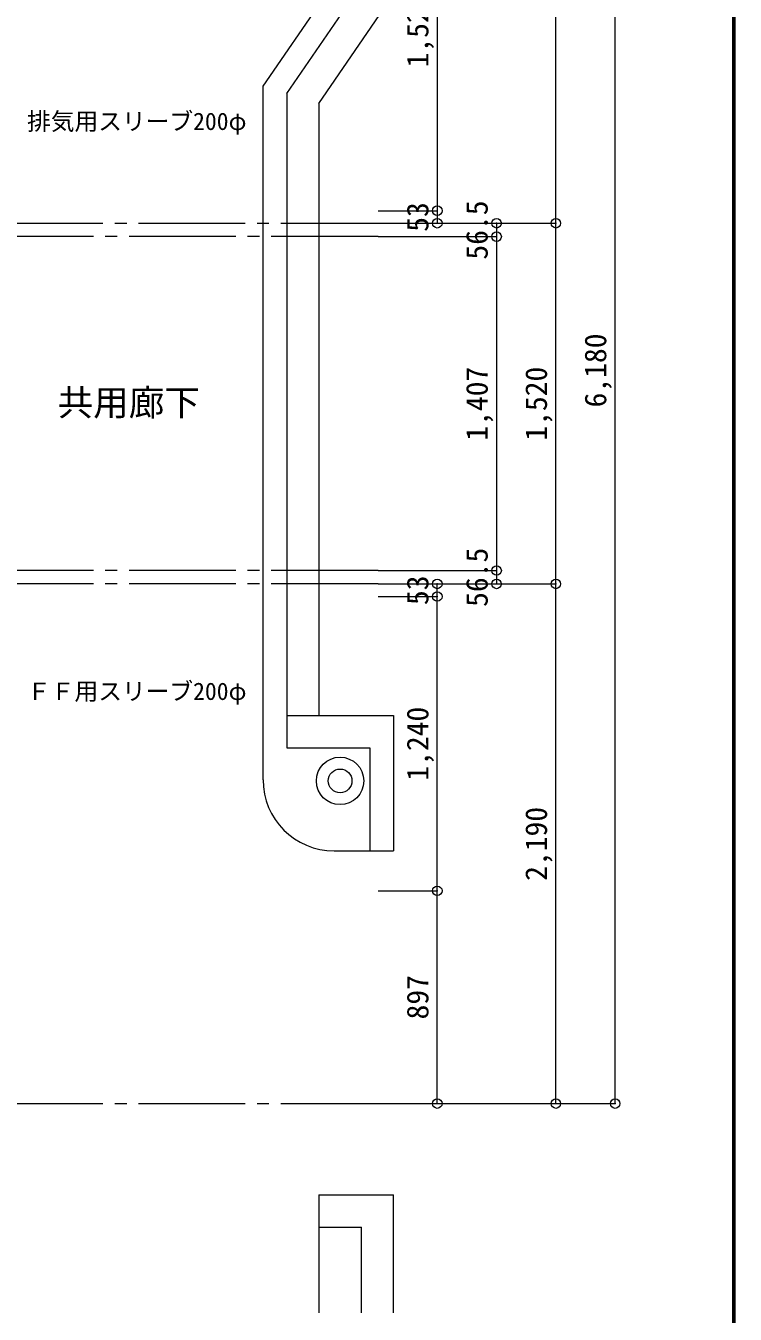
# Model space of a CAD drawing. Units: millimetres at full size, sheet at 1:50. Extents: x -9674 to 9699, y -6794 to 6791.
# Drawn here: x 6707 to 9699, y -3480 to 1950 of the extents above; entities that cross this region are included whole.
import ezdxf
from ezdxf.enums import TextEntityAlignment as Align

# ---------------------------------------------------------------- set-up
doc = ezdxf.new("R2010")
doc.units = ezdxf.units.MM
doc.header["$LTSCALE"] = 50
doc.header["$PDMODE"] = 32
doc.header["$PDSIZE"] = 40
doc.linetypes.add('CHAIN2', pattern=[12, 9, -1, 1, -1])
for name, color, linetype, lineweight in [('0-0_図面枠', 7, 'Continuous', 9), ('1-0_芯', 7, 'CHAIN2', 9), ('1-6_ﾊﾞﾙｺﾆｰ・階段', 4, 'Continuous', 9), ('1-A_文字', 7, 'Continuous', 9), ('1-B_寸法', 7, 'Continuous', 9)]:
    doc.layers.add(name, color=color, linetype=linetype, lineweight=lineweight)
doc.styles.add('ＭＳ ゴシック', font='')
doc.styles.get('ＭＳ ゴシック').set_extended_font_data('MS Gothic')

msp = doc.modelspace()

# ---------------------------------------------------------------- linework, layer by layer
at = {"layer": '0-0_図面枠'}
for p, q in [((9695.4, -6790.4), (9695.4, 6787.9)), ((9697.16, -6792.16), (9697.16, 6789.66)), ((9688.35, -6783.35), (9688.35, 6780.85)), ((9690.11, -6785.11), (9690.11, 6782.61)), ((9691.87, -6786.88), (9691.87, 6784.38)), ((9693.64, 6786.14), (9693.64, -6788.64))]:
    msp.add_line(p, q, dxfattribs=at)
msp.add_lwpolyline([(9698.92, -6793.93), (9698.92, 6791.43), (-9673.92, 6791.43)], dxfattribs=at)
at = {"layer": '1-0_芯'}
for p, q in [((-8417.5, 1117.68), (8192.5, 1117.68)), ((8192.5, 1061.18), (5322.5, 1061.18)), ((8192.5, -345.82), (5322.5, -345.82)), ((8192.5, -402.32), (2022.5, -402.32)), ((-8417.5, -2592.32), (8192.5, -2592.32))]:
    msp.add_line(p, q, dxfattribs=at)
at = {"layer": '1-6_ﾊﾞﾙｺﾆｰ・階段'}
for p, q in [((7707.5, 1695.67), (8257.5, 2495.67)), ((7707.5, -1227.32), (7707.5, 1695.67)), ((8007.5, -1527.32), (8157.5, -1527.32))]:
    msp.add_line(p, q, dxfattribs=at)
at = {"layer": '1-6_ﾊﾞﾙｺﾆｰ・階段', "color": 7}
for p, q in [((7807.5, 1664.61), (8357.5, 2464.61)), ((7942.5, 1622.68), (8492.5, 2422.68)), ((7807.5, 1664.61), (7807.5, -1092.32)), ((7942.5, 1622.68), (7942.5, -957.32))]:
    msp.add_line(p, q, dxfattribs=at)
at = {"layer": '1-6_ﾊﾞﾙｺﾆｰ・階段'}
msp.add_circle((8032.5, -1232.32), 100, dxfattribs=at)
at = {"layer": '1-6_ﾊﾞﾙｺﾆｰ・階段', "color": 7}
msp.add_circle((8032.5, -1232.32), 50, dxfattribs=at)
at = {"layer": '1-6_ﾊﾞﾙｺﾆｰ・階段'}
msp.add_arc((8007.5, -1227.32), 300, 180, 270, dxfattribs=at)
at = {"layer": '1-B_寸法'}
for p, q in [((8942.5, 1117.68), (8942.5, 3587.68)), ((9192.5, -2592.32), (9192.5, 3587.68)), ((8442.5, 2690.68), (8442.5, 1170.68)), ((8192.5, 1170.68), (8442.5, 1170.68)), ((8442.5, 1170.68), (8442.5, 1117.68)), ((8192.5, 1117.68), (8942.5, 1117.68)), ((8692.5, 1117.68), (8692.5, 1061.18)), ((8942.5, -402.32), (8942.5, 1117.68)), ((8192.5, 1061.18), (8692.5, 1061.18)), ((8192.5, -345.82), (8692.5, -345.82)), ((8192.5, -402.32), (8942.5, -402.32)), ((8442.5, -455.32), (8442.5, -402.32)), ((8942.5, -2592.32), (8942.5, -402.32)), ((8192.5, -455.32), (8442.5, -455.32)), ((8442.5, -1695.32), (8442.5, -455.32)), ((7807.5, -957.32), (8257.5, -957.32)), ((8257.5, -957.32), (8257.5, -1527.32)), ((8192.5, -1695.32), (8442.5, -1695.32)), ((8442.5, -2592.32), (8442.5, -1695.32)), ((8192.5, -2592.32), (9192.5, -2592.32)), ((7942.5, -2977.32), (7942.5, -3112.32)), ((7942.5, -2977.32), (8257.5, -2977.32)), ((8257.5, -3474.32), (8257.5, -2977.32)), ((7942.5, -3112.32), (8122.5, -3112.32)), ((7942.5, -3112.32), (7942.5, -3474.32)), ((8122.5, -3474.32), (8122.5, -3112.32))]:
    msp.add_line(p, q, dxfattribs=at)
for points in [[(8692.5, 1061.18), (8692.5, -345.82), (8692.5, -402.32)], [(7807.5, -1092.32), (8157.5, -1092.32), (8157.5, -1527.32), (8257.5, -1527.32)]]:
    msp.add_lwpolyline(points, dxfattribs=at)
at = {"layer": '1-B_寸法', "color": 3}
for p in [(8442.5, 1170.68), (8442.5, 1117.68), (8692.5, 1117.68), (8942.5, 1117.68), (8692.5, 1061.18), (8692.5, -345.82), (8442.5, -402.32), (8692.5, -402.32), (8942.5, -402.32), (8442.5, -455.32), (8442.5, -1695.32), (8442.5, -2592.32), (8942.5, -2592.32), (9192.5, -2592.32)]:
    msp.add_point(p, dxfattribs=at)

# ---------------------------------------------------------------- texts
at = {"layer": '1-A_文字', "style": 'ＭＳ ゴシック'}
for s, height, p in [('排気用スリーブ200φ', 73.31, (6712.58, 1488.62)), ('共用廊下', 110, (6841.24, 274.03)), ('ＦＦ用スリーブ200φ', 73.31, (6712.58, -913.29))]:
    msp.add_text(s, height=height, dxfattribs=at).set_placement(p, align=Align.BOTTOM_LEFT)
at = {"layer": '1-B_寸法', "style": 'ＭＳ ゴシック'}
for s, p in [('1,520', (8432.5, 1774.43)), ('53', (8432.5, 1081.68)), ('56.5', (8682.5, 964.43)), ('6,180', (9182.5, 341.43)), ('1,407', (8682.5, 201.43)), ('1,520', (8932.5, 201.43)), ('56.5', (8682.5, -499.07)), ('53', (8432.5, -491.32)), ('1,240', (8432.5, -1231.57)), ('2,190', (8932.5, -1653.57)), ('897', (8432.5, -2237.57))]:
    msp.add_text(s, height=91.64, rotation=90, dxfattribs=at).set_placement(p, align=Align.BOTTOM_LEFT)

doc.saveas('drawing.dxf')
